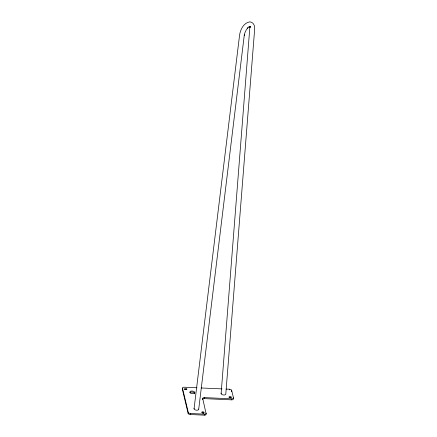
<?xml version="1.0" encoding="UTF-8"?>
<svg xmlns="http://www.w3.org/2000/svg" width="437" height="437" viewBox="0 0 437 437"><rect width="100%" height="100%" fill="white"/><g stroke="black" fill="none" stroke-linecap="round" stroke-linejoin="round"><path stroke-width="0.66" d="M221.117 393.633L249.871 27.05L250.177 27.695L249.505 26.367L250.095 26.848L248.964 26.406L250.505 26.449L249.063 26.892L247.539 28.115L247.877 27.782L246.184 30.027L244.9 32.753L244.245 35.337L244.31 34.894L198.731 409.059M194.05 408.852L239.623 34.742C240.541 29.252 243.78 22.768 249.844 21.85C253.416 22.069 255.033 25.843 254.673 28.984L225.809 393.846A2.382 1.218 8.6 0 1 223.296 394.95A2.382 1.218 8.6 0 1 221.182 393.163M182.393 388.848L182.497 388.171A1.983 1.016 8.6 0 1 184.196 387.215L197.038 387.788M206.073 414.194A1.983 1.016 8.6 0 1 204.369 415.15L190.319 414.527A1.983 1.016 8.6 0 1 188.118 413.397L188.221 412.719M190.374 414.189L190.472 413.517A1.983 1.016 8.6 0 1 188.271 412.386L182.497 388.171M202.686 398.91L202.588 399.582A1.983 1.016 8.6 0 1 204.287 398.626L231.61 399.844A1.983 1.016 8.6 0 0 233.309 398.883M204.341 398.287L204.44 397.615L231.763 398.828A1.983 1.016 8.6 0 0 233.462 397.872L231.67 390.361A1.983 1.016 8.6 0 0 229.469 389.23L226.093 389.077M204.369 415.15L204.472 414.478M206.122 413.855L202.741 398.571A1.983 1.016 8.6 0 1 204.44 397.615M229.37 389.902L229.469 389.23M231.621 390.694L231.517 391.372A1.983 1.016 8.6 0 0 231.441 391.181M231.61 399.844L231.708 399.167M233.363 398.549L233.462 397.872M201.091 387.969L222.04 388.897M190.472 413.517L204.521 414.139A1.983 1.016 8.6 0 0 206.226 413.183M188.118 413.397L182.344 389.181A1.983 1.016 8.6 0 1 182.868 388.406M189.833 392.759A2.48 1.267 8.6 0 1 192.367 392.076A2.48 1.267 8.6 0 1 194.656 393.447M229.108 397.643A1.191 0.612 8.6 0 1 231.075 397.938M184.682 389.471A1.191 0.612 8.6 0 1 186.337 389.542M202.233 412.828A1.191 0.612 8.6 0 1 203.833 413.244M198.731 409.059A2.382 1.218 8.6 0 1 196.229 410.168A2.382 1.218 8.6 0 1 194.11 408.382M190.652 393.054A2.48 1.267 8.6 0 0 194.749 392.912A2.48 1.267 8.6 0 0 191.706 391.022A2.48 1.267 8.6 0 0 190.652 393.054M229.365 397.457A1.191 0.612 8.6 0 0 231.337 397.386A1.191 0.612 8.6 0 0 229.873 396.479A1.191 0.612 8.6 0 0 229.365 397.457M184.944 389.285A1.191 0.612 8.6 0 0 186.91 389.214A1.191 0.612 8.6 0 0 185.446 388.313A1.191 0.612 8.6 0 0 184.944 389.285M202.129 412.763A1.191 0.612 8.6 0 0 204.095 412.697A1.191 0.612 8.6 0 0 202.637 411.791A1.191 0.612 8.6 0 0 202.129 412.763"/></g></svg>
